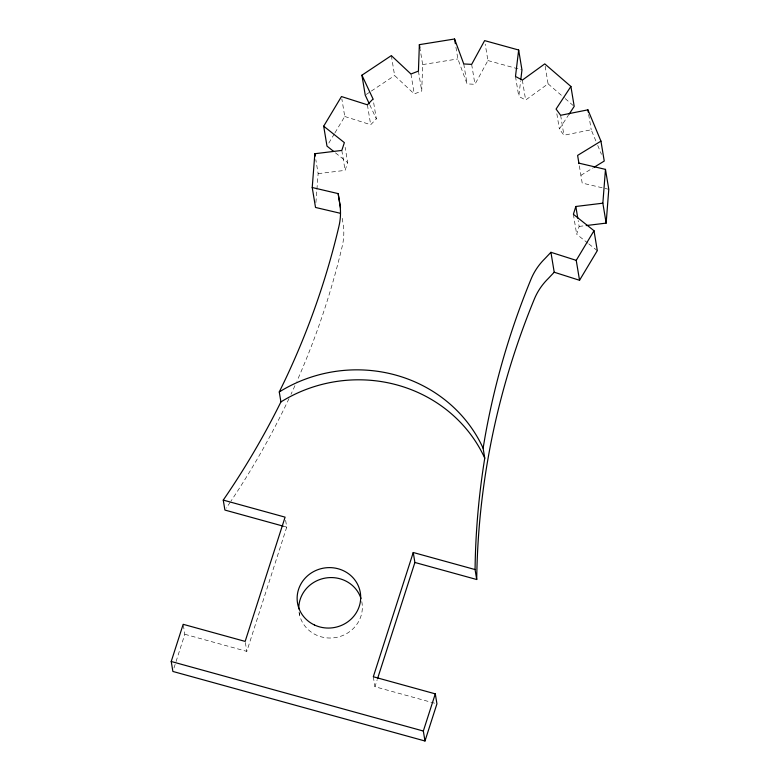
<?xml version="1.0" encoding="UTF-8"?>
<svg xmlns="http://www.w3.org/2000/svg" width="780" height="780" viewBox="0 0 780 780"><rect width="100%" height="100%" fill="white"/><g stroke="black" fill="none" stroke-linecap="round" stroke-linejoin="round"><path stroke-width="0.58" stroke-dasharray="3.9 2.92" d="M391.326 55.614L394.631 75.543L414.238 93.931L421.736 91.036L422.672 64.584L420.147 49.345M315.9 202.624L316.836 190.554M316.924 189.345L318.142 173.647L315.812 159.578M545.161 66.232L548.077 83.811L525.652 100.035L518.788 96.398L520.66 80.769M587.925 243.194L576.673 234.234L579.13 226.415L578.165 220.555M173.959 668.07L184.821 634.276L183.358 625.414M184.821 634.276L246.802 651.378L286.738 527.114L285.275 518.261M434.596 703.18L374.956 686.722L377.169 679.819M318.142 173.647L345.111 170.362L347.665 162.562L345.15 147.322M455.93 47.209L457.87 58.929L467.054 83.879L474.952 84.308L487.919 60.547L485.209 44.138M328.828 143.052L334.347 133.848M334.961 132.834L344.76 116.483L341.845 98.904M595.861 140.946L591.201 129.772L563.93 135.223L559.367 129.002L568.396 115.235M344.76 116.483L370.695 124.732L376.34 118.901L373.045 98.972M366.249 94.448L370.305 91.747M371.319 91.075L394.631 75.543M580.915 175.334L593.092 167.885M422.672 64.584L457.87 58.929M579.13 226.415L585.01 225.703M608.78 189.316L582.202 183.076L578.896 163.147M487.919 60.547L521.957 69.937M283.238 526.149L286.738 527.114M588.861 243.945L597.304 250.653M335.449 152.841L347.665 162.562M548.077 83.811L564.291 97.822M565.188 98.602L574.197 106.392M369.779 104.852L376.34 118.901M597.724 145.411L601.458 154.352M588.685 114.533L591.201 129.772M560.635 115.294L563.93 135.223M556.842 113.763L559.367 129.002M573.378 214.305L576.673 234.234M522.346 80.106L525.652 100.035M515.483 76.469L518.788 96.398M471.656 64.379L474.952 84.308M463.759 63.95L467.054 83.879M418.431 71.107L421.736 91.036M410.943 74.002L414.238 93.931M367.39 104.803L370.695 124.732M341.806 150.433L345.111 170.362M373.308 676.757L374.956 686.722M299.218 612.846L299.578 615.069M245.339 642.515L246.802 651.378M342.206 218.312L342.761 221.891A63.667 60.372 -9.4 0 1 342.264 246.09A829.471 786.611 -9.4 0 1 296.868 381.332M361.774 601.565A31.834 30.186 -9.4 0 1 335.498 637.582A31.834 30.186 -9.4 0 1 299.003 611.959M294.938 385.661A829.471 786.611 -9.4 0 1 290.998 394.3M288.99 398.599A829.471 786.611 -9.4 0 1 230.948 501.15M230.285 502.144A829.471 786.611 -9.4 0 1 226.258 508.092"/><path stroke-width="1.17" d="M520.806 79.56L521.957 69.937L518.661 50.008L484.624 40.618L471.656 64.379L463.759 63.95L454.565 39L419.367 44.655L418.431 71.107L410.943 74.002L391.326 55.614L361.93 75.192L365.235 95.121L369.272 103.769M340.285 213.272L315.52 207.451L312.224 187.522L314.847 153.719L341.806 150.433L344.37 142.633L323.69 126.184L341.465 96.554L367.39 104.803L373.045 98.972L361.93 75.192M586.18 225.556L606.158 223.119L602.852 203.19L605.475 169.387L578.896 163.147M606.158 223.119L608.78 189.316L605.475 169.387M518.661 50.008L515.483 76.469L522.346 80.106L544.771 63.882L570.901 86.453L574.197 106.392L569.039 114.251M475.069 569.556L413.244 552.503L414.892 562.468L476.716 579.52L475.069 569.556A829.471 786.611 -9.4 0 1 484.76 458.162L483.113 448.188L484.965 437.278A829.471 786.611 -9.4 0 1 531.043 279.142A63.667 60.372 -9.4 0 1 544.918 258.638L550.924 252.301L576.235 260.354L579.54 280.283L554.219 272.23L550.924 252.301M602.852 203.19L575.835 206.486L573.378 214.305L594.009 230.724L597.304 250.653L579.54 280.283M413.244 552.503L373.308 676.757L435.289 693.859L436.936 703.823L424.983 741L172.877 671.453L171.22 661.489L183.173 624.312L245.154 641.404L285.09 517.15L223.255 500.097A829.471 786.611 -9.4 0 0 280.917 401.924L279.269 391.96L284.164 381.888A829.471 786.601 -9.4 0 0 338.969 226.161A63.667 60.372 -9.4 0 0 339.456 201.961L338.169 193.615L312.224 187.522M377.54 678.668L414.892 562.468M424.983 741L423.335 731.035L435.289 693.859M576.235 260.354L594.009 230.724M570.901 86.453L556.072 109.073L560.635 115.294L587.905 109.843L600.951 141.131L604.246 161.06L594.106 167.261M554.219 272.23L548.213 278.567A63.667 60.372 -9.4 0 0 534.339 299.072A829.471 786.611 -9.4 0 0 476.716 579.52M600.951 141.131L577.609 155.405L578.975 163.615M283.238 526.149L224.913 510.061L223.255 500.097M171.22 661.489L423.335 731.035M333.567 151.349L326.995 146.114L323.69 126.184M587.905 109.843L588.295 112.183M575.835 206.486L577.775 218.215M454.565 39L455.344 43.69M419.367 44.655L419.952 48.175M338.169 193.615L340.499 207.685M314.847 153.719L315.227 156.068M298.779 608.809A31.834 30.186 -9.4 0 1 325.63 578.019A31.834 30.186 -9.4 0 1 360.974 598.504M280.917 401.924A140.205 132.961 -9.4 0 1 484.76 458.162M279.269 391.96A140.205 132.961 -9.4 0 1 483.113 448.198M314.447 624.985A31.834 30.186 -9.4 0 0 360.662 595.774A31.834 30.186 -9.4 0 0 311.639 572.744A31.834 30.186 -9.4 0 0 314.447 624.985"/></g></svg>
